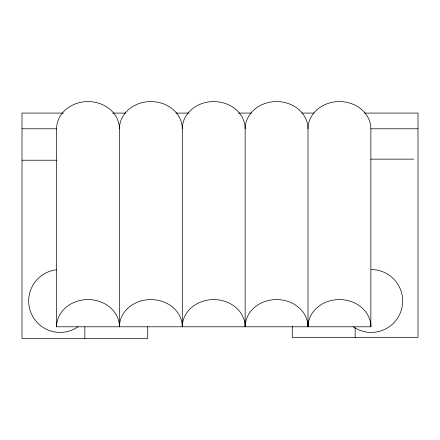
<?xml version="1.0" encoding="UTF-8"?>
<svg xmlns="http://www.w3.org/2000/svg" width="440" height="440" viewBox="0 0 440 440"><rect width="100%" height="100%" fill="white"/><g stroke="black" fill="none" stroke-linecap="round" stroke-linejoin="round"><path stroke-width="0.66" d="M63.25 113.08L22 113.08L22 338.426L147.714 338.426L147.714 326.772M112.75 113.08L125.813 113.08M176 113.08L189.063 113.08M238.563 113.08L251.625 113.08M301.812 113.08L314.188 113.08M364.375 113.08L418 113.08L418 337.354L292.286 337.354L292.286 326.387M22 128.793L56.584 128.793A31.427 27.22 0 0 1 88.011 101.574A31.427 27.22 0 0 1 119.438 128.793L119.438 326.793A31.427 27.22 0 0 1 150.865 299.574A31.427 27.22 0 0 1 182.298 326.793A31.427 27.22 0 0 1 213.725 299.574A31.427 27.22 0 0 1 245.152 326.793A31.427 27.22 0 0 1 276.584 299.574A31.427 27.22 0 0 1 308.011 326.793A31.427 27.22 0 0 1 339.438 299.574A31.427 27.22 0 0 1 370.865 326.793L370.865 128.793A31.427 27.22 0 0 0 339.438 101.574A31.427 27.22 0 0 0 308.011 128.793L308.011 326.111M370.865 128.793L418 128.793M370.772 159.154L413.787 159.154M22 160.226L56.843 160.226M56.584 128.793L56.584 326.793L370.865 326.793M355.141 327.756L355.141 337.354M182.298 326.111L182.298 128.793A31.427 27.22 0 0 1 213.725 101.574A31.427 27.22 0 0 1 245.152 128.793L245.152 326.111M84.859 326.772L84.859 338.426M245.152 128.793A31.427 27.22 0 0 1 276.584 101.574A31.427 27.22 0 0 1 308.011 128.793M56.584 326.793A31.427 27.22 0 0 1 88.011 299.574A31.427 27.22 0 0 1 119.438 326.793M119.438 128.793A31.427 27.22 0 0 1 150.865 101.574A31.427 27.22 0 0 1 182.298 128.793M78.117 326.739A31.427 31.427 0 0 1 30.679 312.054A31.427 31.427 0 0 1 56.678 269.748M371.234 269.561A31.427 31.427 0 0 1 401.209 310.437A31.427 31.427 0 0 1 353.21 326.739"/></g></svg>
